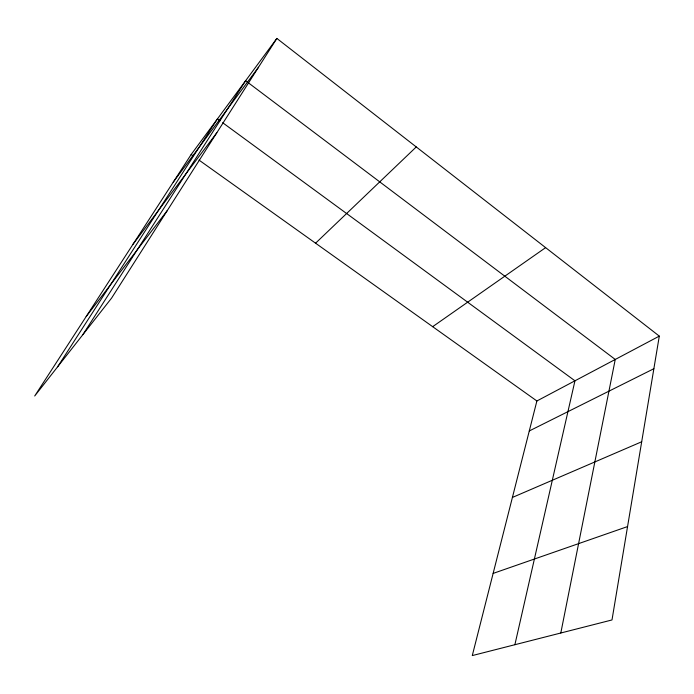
<?xml version="1.0" encoding="UTF-8"?>
<svg xmlns="http://www.w3.org/2000/svg" width="694" height="694" viewBox="0 0 694 694"><rect width="100%" height="100%" fill="white"/><g stroke="black" fill="none" stroke-linecap="round" stroke-linejoin="round"><path stroke-width="1.04" d="M659.3 336.122L611.995 619.95L472.284 655.578L536.887 400.976L659.3 336.122L276.854 38.422L191.162 154.493L34.7 395.996L111.587 298.09L276.854 38.422M560.804 633.006L615.248 359.457L245.615 80.73L82.855 334.664M514.887 644.717L574.953 380.806L222.661 122.717M57.645 366.77L217.448 118.891L220.05 120.808M173.196 182.218L258.524 67.214M132.918 244.392L216.832 132.719M86.177 316.542L167.393 210.403M315.57 243.195L416.261 146.937M432.666 326.674L545.623 247.637M529.279 430.957L653.869 368.714M512.406 497.451L641.69 441.774M493.139 573.409L627.558 526.572M191.162 154.493L192.906 155.734M199.005 160.088L536.887 400.976"/></g></svg>
